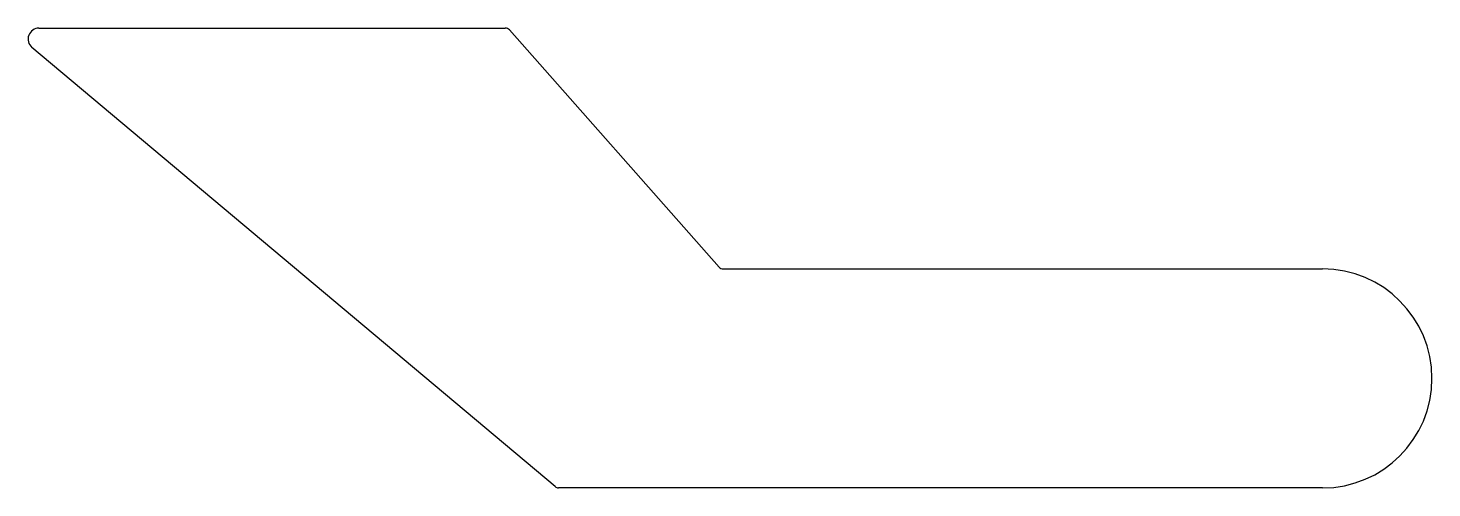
# Model space of a CAD drawing. Extents: x 536 to 664, y 761 to 803.
import ezdxf

# ---------------------------------------------------------------- set-up
doc = ezdxf.new("R2010")
doc.units = 0
doc.layers.get('0').update_dxf_attribs({"linetype": 'CONTINUOUS'})

msp = doc.modelspace()

# ---------------------------------------------------------------- linework, layer by layer
for p, q in [((536.53, 803.35), (579.15, 803.35)), ((579.52, 803.18), (598.69, 781.52)), ((583.7, 761.47), (535.89, 801.59)), ((599.06, 781.35), (653.84, 781.35)), ((653.84, 761.35), (584.02, 761.35))]:
    msp.add_line(p, q)
for centre, radius, start, end in [((536.53, 802.35), 1, 90, 230), ((579.15, 802.85), 0.5, 41.5, 90), ((599.06, 781.85), 0.5, 221.5, 270), ((653.84, 771.35), 10, 270, 90), ((584.02, 761.85), 0.5, 230, 270)]:
    msp.add_arc(centre, radius, start, end)

doc.saveas('drawing.dxf')
